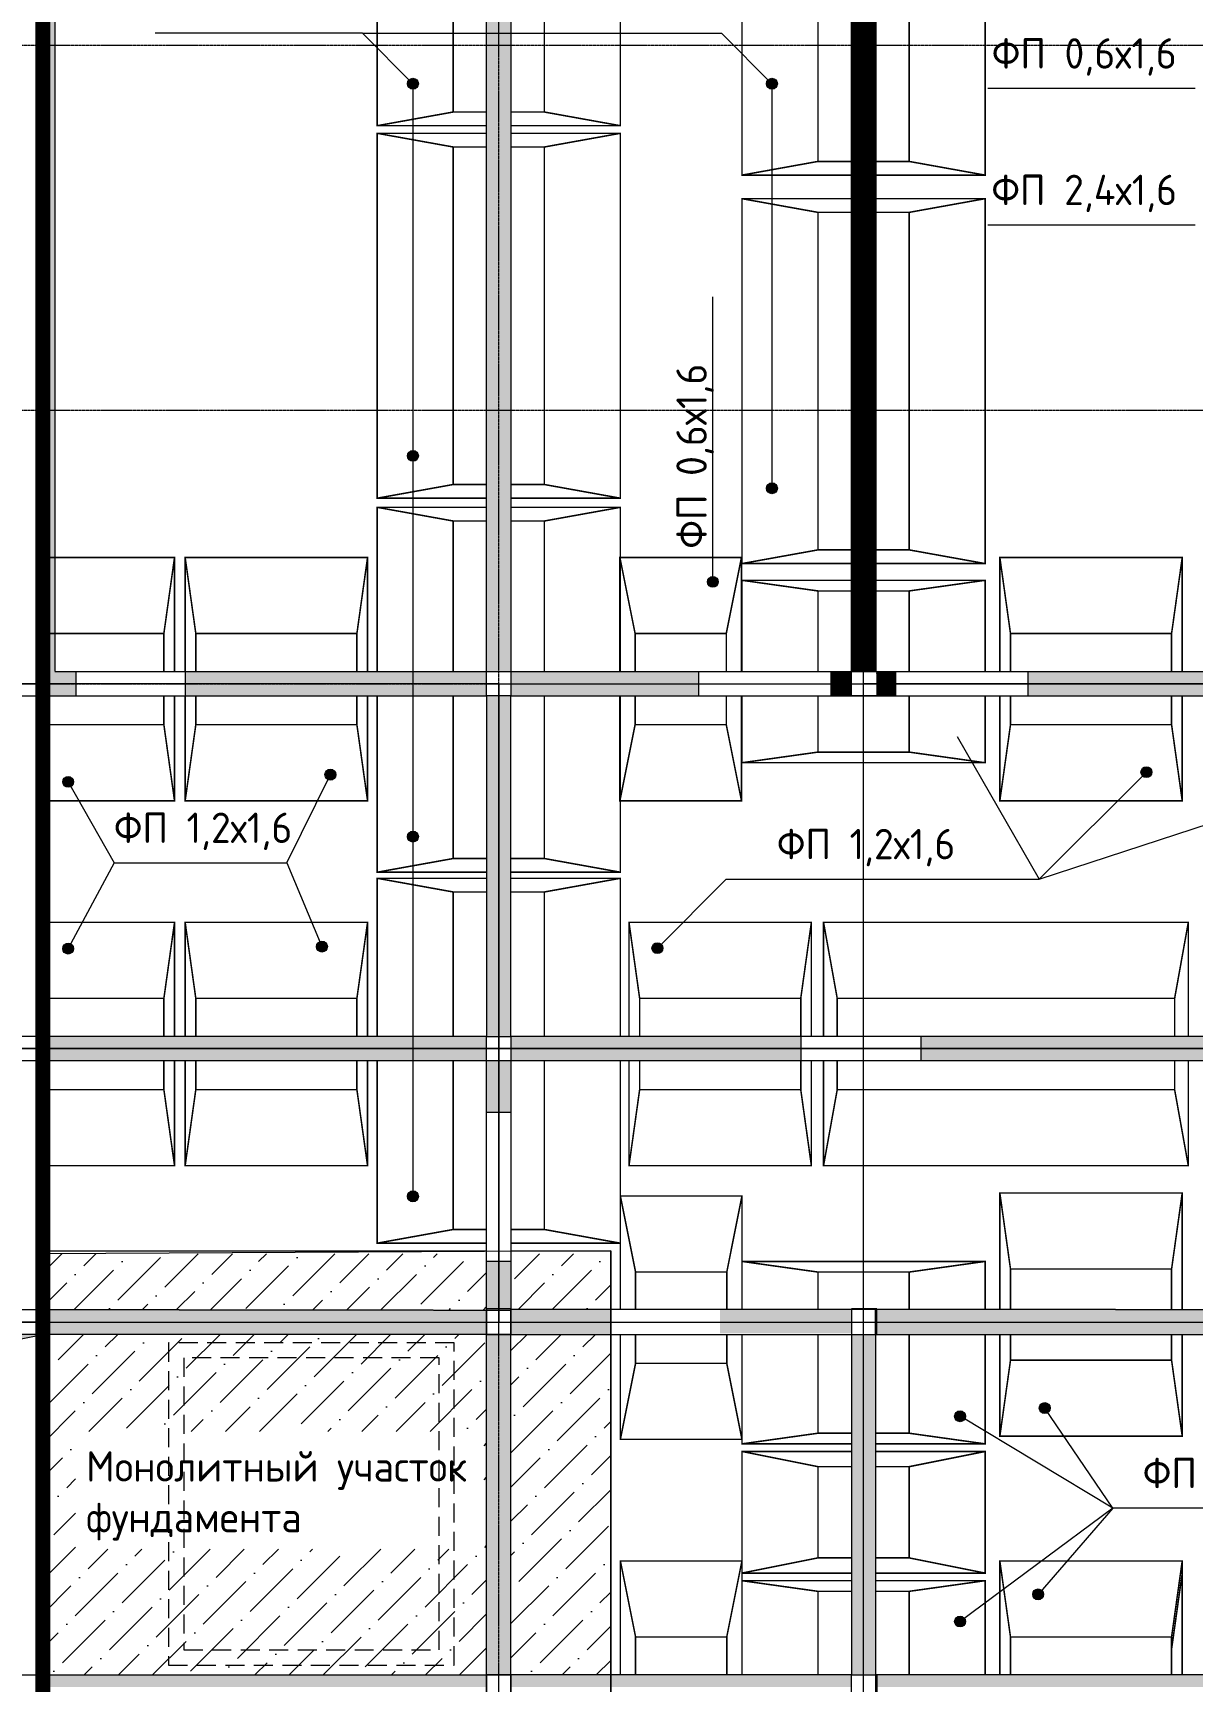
# Model space of a CAD drawing. Header units: millimetres. Extents: x -10163 to 1081624, y -5450 to 417560.
# Drawn here: x 306678 to 314305, y 18710 to 29550 of the extents above; entities that cross this region are included whole.
import ezdxf

# ---------------------------------------------------------------- set-up
doc = ezdxf.new("R2010")
doc.units = ezdxf.units.MM
doc.linetypes.add('HIDDEN', pattern=[0.375, 0.25, -0.125])
doc.linetypes.add('Штрих-пунктир', pattern=[24, 20, -1.5, 1, -1.5])
for name, color, linetype in [('Выноски', 130, 'Continuous'), ('Кровля', 92, 'Continuous'), ('Лестница', 7, 'Continuous'), ('Оси 2', 253, 'Continuous'), ('Панели', 210, 'Continuous'), ('Перегородки', 150, 'Continuous'), ('Перекрытия', 100, 'Continuous'), ('Стены1', 120, 'Continuous'), ('Стыки', 100, 'Continuous'), ('Фундаменты', 40, 'Continuous')]:
    doc.layers.add(name, color=color, linetype=linetype)
doc.styles.add('ГОСТ', font='GOST Common.ttf', dxfattribs={"height": 400})

msp = doc.modelspace()

# ---------------------------------------------------------------- hatches: boundary and pattern name
at = {"layer": 'Выноски', "lineweight": 9}
h = msp.add_hatch(color=256, dxfattribs=at)
h.dxf.hatch_style = 1
h.paths.add_polyline_path([(309142.729, 29216.08, 1), (309214.218, 29216.08, 1)])
h = msp.add_hatch(color=256, dxfattribs=at)
h.dxf.hatch_style = 1
h.paths.add_polyline_path([(311504.78, 29216.08, 1), (311576.269, 29216.08, 1)])
h = msp.add_hatch(color=256, dxfattribs=at)
h.dxf.hatch_style = 1
h.paths.add_polyline_path([(309142.729, 26768.382, 1), (309214.218, 26768.382, 1)])
h = msp.add_hatch(color=256, dxfattribs=at)
h.dxf.hatch_style = 1
h.paths.add_polyline_path([(311504.78, 26555.244, 1), (311576.269, 26555.244, 1)])
h = msp.add_hatch(color=256, dxfattribs=at)
h.dxf.hatch_style = 1
h.paths.add_polyline_path([(311116.051, 25939.735, 1), (311187.541, 25939.735, 1)])
h = msp.add_hatch(color=256, dxfattribs=at)
h.dxf.hatch_style = 1
h.paths.add_polyline_path([(313968.548, 24687.973, -1), (314040.037, 24687.973, -1)])
h = msp.add_hatch(color=256, dxfattribs=at)
h.dxf.hatch_style = 1
h.paths.add_polyline_path([(306873.994, 24624.166, -1), (306945.483, 24624.166, -1)])
h = msp.add_hatch(color=256, dxfattribs=at)
h.dxf.hatch_style = 1
h.paths.add_polyline_path([(308599.46, 24671.55, -1), (308670.95, 24671.55, -1)])
h = msp.add_hatch(color=256, dxfattribs=at)
h.dxf.hatch_style = 1
h.paths.add_polyline_path([(309142.729, 24263.977, 1), (309214.218, 24263.977, 1)])
h = msp.add_hatch(color=256, dxfattribs=at)
h.dxf.hatch_style = 1
h.paths.add_polyline_path([(306873.994, 23527.23, -1), (306945.483, 23527.23, -1)])
h = msp.add_hatch(color=256, dxfattribs=at)
h.dxf.hatch_style = 1
h.paths.add_polyline_path([(308543.941, 23540.468, -1), (308615.431, 23540.468, -1)])
h = msp.add_hatch(color=256, dxfattribs=at)
h.dxf.hatch_style = 1
h.paths.add_polyline_path([(310750.82, 23530.327, -1), (310822.309, 23530.327, -1)])
h = msp.add_hatch(color=256, dxfattribs=at)
h.dxf.hatch_style = 1
h.paths.add_polyline_path([(309142.729, 21898.071, 1), (309214.218, 21898.071, 1)])
h = msp.add_hatch(color=256, dxfattribs=at)
h.dxf.hatch_style = 1
h.paths.add_polyline_path([(313299.23, 20505.603, -1), (313370.719, 20505.603, -1)])
h = msp.add_hatch(color=256, dxfattribs=at)
h.dxf.hatch_style = 1
h.paths.add_polyline_path([(312742.644, 20451.597, -1), (312814.134, 20451.597, -1)])
h = msp.add_hatch(color=256, dxfattribs=at)
h.dxf.hatch_style = 1
h.paths.add_polyline_path([(313255.999, 19279.674, -1), (313327.488, 19279.674, -1)])
h = msp.add_hatch(color=256, dxfattribs=at)
h.dxf.hatch_style = 1
h.paths.add_polyline_path([(312742.644, 19101.454, -1), (312814.134, 19101.454, -1)])
at = {"layer": 'Перегородки', "lineweight": 9}
h = msp.add_hatch(color=256, dxfattribs=at)
h.dxf.hatch_style = 1
h.paths.add_polyline_path([(309836.62, 32284.951), (309743.24, 32284.951), (309743.24, 31270), (309836.62, 31270)])
h.paths.add_polyline_path([(309743.24, 32284.951), (309649.859, 32284.951), (309649.859, 31270), (309743.24, 31270)])
h.paths.add_polyline_path([(309836.62, 31270), (309743.24, 31270), (309743.24, 30289.892), (309836.62, 30289.892)])
h.paths.add_polyline_path([(309743.24, 31270), (309649.859, 31270), (309649.859, 30289.892), (309743.24, 30289.892)])
h.paths.add_polyline_path([(309823.24, 29470), (309743.24, 29470), (309743.24, 27070), (309823.24, 27070)])
h.paths.add_polyline_path([(309743.24, 29470), (309663.24, 29470), (309663.24, 27070), (309743.24, 27070)])
h.paths.add_polyline_path([(309743.24, 29991.563), (309663.24, 29991.563), (309663.24, 29470), (309743.24, 29470)])
h.paths.add_polyline_path([(309823.139, 29991.539), (309743.139, 29991.539), (309743.24, 29470), (309823.24, 29470)])
h.paths.add_polyline_path([(306960, 25270), (306743.24, 25270), (306743.24, 25190), (306960, 25190)])
h.paths.add_polyline_path([(306960, 25350), (306823.24, 25350), (306823.24, 25600), (306743.24, 25600), (306743.24, 25270), (306960, 25270)])
h.paths.add_polyline_path([(306823.24, 26100), (306743.24, 26100), (306743.24, 25600), (306823.24, 25600)])
h.paths.add_polyline_path([(306823.24, 27070), (306743.24, 27070), (306743.24, 26100), (306823.24, 26100)])
h.paths.add_polyline_path([(306823.24, 29470), (306743.24, 29470), (306743.24, 27070), (306823.24, 27070)])
h.paths.add_polyline_path([(306823.24, 30325.049), (306743.24, 30325.049), (306743.24, 29470), (306823.24, 29470)])
h.paths.add_polyline_path([(309663.24, 25190), (309663.24, 25270), (307679.729, 25270), (307679.729, 25190)])
h.paths.add_polyline_path([(311060, 25350), (309823.24, 25350), (309823.24, 25270), (311060, 25270)])
h.paths.add_polyline_path([(309743.24, 25350), (309823.24, 25350), (309823.24, 27070), (309743.24, 27070)])
h.paths.add_polyline_path([(309663.24, 25350), (309743.24, 25350), (309743.24, 27070), (309663.24, 27070)])
h.paths.add_polyline_path([(309663.24, 25270), (309663.24, 25350), (307679.729, 25350), (307679.729, 25270)])
h.paths.add_polyline_path([(309823.24, 25270), (309823.24, 25190), (311060, 25190), (311060, 25270)])
h.paths.add_polyline_path([(309823.24, 22950), (309823.24, 22870), (311730, 22870), (311730, 22950)])
h.paths.add_polyline_path([(309743.24, 22950), (309823.24, 22950), (309823.24, 25190), (309743.24, 25190)])
h.paths.add_polyline_path([(309663.24, 22950), (309743.24, 22950), (309743.24, 25190), (309663.24, 25190)])
h.paths.add_polyline_path([(309663.24, 22870), (309663.24, 22950), (306743.24, 22950), (306743.24, 22870)])
h = msp.add_hatch(color=256, dxfattribs=at)
h.dxf.hatch_style = 1
h.paths.add_polyline_path([(307687.518, 21151.712), (306968.042, 21151.712), (306968.042, 21070), (307687.518, 21070)])
h.paths.add_polyline_path([(307687.518, 21070), (306968.042, 21070), (306968.042, 20991.806), (307687.518, 20991.806)])
h.paths.add_polyline_path([(309663.24, 21070), (307688.382, 21070), (307688.382, 20990), (309663.24, 20990)])
h.paths.add_polyline_path([(312063.24, 21155.728), (311199.729, 21156.167), (311199.729, 21070), (312063.24, 21070)])
h.paths.add_polyline_path([(312063.24, 21070), (311199.729, 21070), (311199.729, 20996.533), (312063.24, 20996.533)])
h.paths.add_polyline_path([(309663.24, 21150), (307688.382, 21152.588), (307688.382, 21070), (309663.24, 21070)])
h.paths.add_polyline_path([(306968.653, 21153.531), (306743.24, 21153.826), (306743.24, 21070), (306968.653, 21070)])
h.paths.add_polyline_path([(306968.653, 21070), (306743.24, 21070), (306743.24, 20993.531), (306968.653, 20993.531)])
h.paths.add_polyline_path([(315223.24, 30325.049), (315143.24, 30325.073), (315143.24, 29470), (315223.24, 29470)])
h.paths.add_polyline_path([(315143.24, 30325.073), (315063.24, 30325.097), (315063.24, 29470), (315143.24, 29470)])
h.paths.add_polyline_path([(318143.24, 31190), (318063.24, 31190), (318063.24, 31020), (318143.24, 31020)])
h.paths.add_polyline_path([(318223.24, 31190), (318143.24, 31190), (318143.24, 31020), (318223.24, 31020)])
h.paths.add_polyline_path([(318143.24, 30300), (318063.24, 30300), (318063.24, 29470), (318143.24, 29470)])
h.paths.add_polyline_path([(318223.24, 30300), (318143.24, 30300), (318143.24, 29470), (318223.24, 29470)])
h.paths.add_polyline_path([(318143.24, 23580), (318063.24, 23580), (318063.24, 22950), (318143.24, 22950)])
h.paths.add_polyline_path([(318223.24, 23580), (318143.24, 23580), (318143.24, 22950), (318223.24, 22950)])
h.paths.add_polyline_path([(316700, 22870), (316440, 22870), (316440, 22790), (316700, 22790)])
h.paths.add_polyline_path([(316700, 22950), (316440, 22950), (316440, 22870), (316700, 22870)])
h.paths.add_polyline_path([(313226.479, 25190), (315063.24, 25190), (315063.24, 25270), (313226.479, 25270)])
h.paths.add_polyline_path([(315063.24, 25270), (315063.24, 25350), (313226.479, 25350), (313226.479, 25270)])
h.paths.add_polyline_path([(315223.24, 25350), (315223.24, 26990), (315143.24, 26990), (315143.24, 25350)])
h.paths.add_polyline_path([(315223.24, 27070), (315223.24, 26990), (315510, 26990), (315510, 27070)])
h.paths.add_polyline_path([(315223.24, 27150), (315223.24, 27070), (315510, 27070), (315510, 27150)])
h.paths.add_polyline_path([(315143.24, 27150), (315223.24, 27150), (315223.24, 29470), (315143.24, 29470)])
h.paths.add_polyline_path([(315063.24, 27150), (315143.24, 27150), (315143.24, 29470), (315063.24, 29470)])
h.paths.add_polyline_path([(315143.24, 26990), (315063.24, 26990), (315063.24, 25350), (315143.24, 25350)])
h.paths.add_polyline_path([(318223.24, 24420), (318223.24, 26990), (318143.24, 26990), (318143.24, 24420)])
h.paths.add_polyline_path([(318223.24, 27070), (318223.24, 26990), (320400, 26990), (320400, 27070)])
h.paths.add_polyline_path([(318063.24, 27150), (318143.24, 27150), (318143.24, 29470), (318063.24, 29470)])
h.paths.add_polyline_path([(318063.24, 27070), (318063.24, 27150), (316230, 27150), (316230, 27070)])
h.paths.add_polyline_path([(318063.24, 26990), (318063.24, 27070), (316230, 27070), (316230, 26990)])
h.paths.add_polyline_path([(318143.24, 26990), (318063.24, 26990), (318063.24, 24420), (318143.24, 24420)])
h.paths.add_polyline_path([(318223.24, 27150), (318223.24, 27070), (320400, 27070), (320400, 27150)])
h.paths.add_polyline_path([(318143.24, 27150), (318223.24, 27150), (318223.24, 29470), (318143.24, 29470)])
h.paths.add_polyline_path([(309823.24, 22450), (309823.24, 22790), (309743.24, 22790), (309743.24, 22450)])
h.paths.add_polyline_path([(309823.24, 22870), (309823.24, 22790), (311730, 22790), (311730, 22870)])
h.paths.add_polyline_path([(309663.24, 22790), (309663.24, 22870), (306743.24, 22870), (306743.24, 22790)])
h.paths.add_polyline_path([(309743.24, 22790), (309663.24, 22790), (309663.24, 22450), (309743.24, 22450)])
h.paths.add_polyline_path([(315223.24, 22790), (315143.24, 22790), (315143.24, 22480.041), (315223.24, 22480)])
h.paths.add_polyline_path([(315223.24, 22870), (315223.24, 22790), (315570, 22790), (315570, 22870)])
h.paths.add_polyline_path([(315223.24, 22950), (315223.24, 22870), (315570, 22870), (315570, 22950)])
h.paths.add_polyline_path([(315063.24, 22870), (315063.24, 22950), (312520, 22950), (312520, 22870)])
h.paths.add_polyline_path([(312520, 22790), (315063.24, 22790), (315063.24, 22870), (312520, 22870)])
h.paths.add_polyline_path([(315143.24, 22790), (315063.24, 22790), (315063.082, 22480.081), (315143.24, 22480.041)])
h.paths.add_polyline_path([(315223.098, 21070), (315223.098, 20990), (316700, 20990), (316700, 21070)])
h.paths.add_polyline_path([(315143.24, 21156.841), (315223.098, 21156.841), (315223.098, 21070), (316700, 21070), (316700, 21157.368), (315223.24, 21157.368), (315223.24, 21500), (315143.24, 21500.041)])
h.paths.add_polyline_path([(315143.24, 22950), (315223.24, 22950), (315223.24, 25190), (315143.24, 25190)])
h.paths.add_polyline_path([(312222.822, 21155.647), (312222.822, 21070), (315063.24, 21070), (315063.24, 21156.841), (315143.24, 21156.841), (315143.24, 21500.041), (315062.584, 21500.082), (315062.408, 21154.203)])
h.paths.add_polyline_path([(312143.24, 21155.647), (312222.822, 21155.647), (312143.24, 21155.687)])
h.paths.add_polyline_path([(315063.24, 25190), (315063.24, 22950), (315143.24, 22950), (315143.24, 25190)])
h.paths.add_polyline_path([(309823.24, 21070), (309823.24, 20990), (310480, 20990), (310480, 21070)])
h.paths.add_polyline_path([(309743.24, 21150), (309823.24, 21150), (309823.24, 21070), (310480, 21070), (310480, 21156.533), (309823.24, 21156.867), (309823.24, 21470), (309743.24, 21470)])
h.paths.add_polyline_path([(309663.24, 21150), (309743.24, 21150), (309743.24, 21470), (309663.24, 21470)])
h.paths.add_polyline_path([(309823.24, 18750), (309823.24, 18670), (310480, 18670), (310480, 18750)])
h.paths.add_polyline_path([(309743.24, 18750), (309823.24, 18750), (309823.24, 20990), (309743.24, 20990)])
h.paths.add_polyline_path([(309663.24, 20990), (309663.24, 18750), (309743.24, 18750), (309743.24, 20990)])
h.paths.add_polyline_path([(309663.24, 18670), (309663.24, 18750), (306743.24, 18750), (306743.24, 18670)])
h.paths.add_polyline_path([(315223.098, 18750), (315223.098, 18670), (316700, 18670), (316700, 18750)])
h.paths.add_polyline_path([(312063.24, 18750), (312143.24, 18750), (312143.24, 20990), (312063.24, 20990)])
h.paths.add_polyline_path([(312063.24, 18670), (312063.24, 18750), (310480, 18750), (310480, 18670)])
h.paths.add_polyline_path([(312143.24, 18750), (312222.822, 18750), (312222.822, 18670), (315063.24, 18670), (315063.24, 18750), (312223.24, 18750), (312223.24, 20990), (315063.24, 20990), (315063.24, 21070), (312222.822, 21070), (312222.822, 20990), (312143.24, 20990)])
h = msp.add_hatch(dxfattribs=at)
h.set_pattern_fill('ANSI31', color=256)
h.paths.add_polyline_path([(312223.24, 29470), (312143.24, 29470), (312143.24, 27070), (312223.24, 27070)])
h.paths.add_polyline_path([(312143.24, 29470), (312063.24, 29470), (312063.24, 27070), (312143.24, 27070)])
h.paths.add_polyline_path([(312143.138, 29990.837), (312063.138, 29990.837), (312063.24, 29470), (312143.24, 29470)])
h.paths.add_polyline_path([(312223.138, 29990.812), (312143.138, 29990.812), (312143.24, 29470), (312223.24, 29470)])
h.paths.add_polyline_path([(315143.24, 30325.073), (315063.24, 30325.097), (315063.24, 29670), (315143.24, 29670)])
h.paths.add_polyline_path([(315223.24, 30325.049), (315143.24, 30325.073), (315143.24, 29670), (315223.24, 29670)])
h.paths.add_polyline_path([(312230, 25350), (312230, 25270), (312356.479, 25270), (312356.479, 25350)])
h.paths.add_polyline_path([(312143.24, 25350), (312223.24, 25350), (312223.24, 27070), (312143.24, 27070)])
h.paths.add_polyline_path([(312063.24, 25350), (312143.24, 25350), (312143.24, 27070), (312063.24, 27070)])
h.paths.add_polyline_path([(312063.24, 25270), (312063.24, 25350), (311930, 25350), (311930, 25270)])
h.paths.add_polyline_path([(312063.24, 25190), (312063.24, 25270), (311930, 25270), (311930, 25190)])
h.paths.add_polyline_path([(312230, 25270), (312230, 25190), (312356.479, 25190), (312356.479, 25270)])
at = {"layer": 'Перекрытия', "lineweight": 9}
h = msp.add_hatch(color=256, dxfattribs=at)
h.dxf.hatch_style = 1
h.paths.add_polyline_path([(306743.24, 20990), (304423.24, 20990), (304423.24, 18750), (304810, 20600)])
at = {"layer": 'Стены1', "lineweight": 9}
h = msp.add_hatch(dxfattribs=at)
h.set_pattern_fill('ANSI31', color=256, scale=50)
h.paths.add_polyline_path([(318143.24, 31640), (318093.24, 31640), (315143.24, 31640), (315143.24, 31270), (318143.24, 31270)])
h.paths.add_polyline_path([(320543.24, 31270), (318143.24, 31270), (318143.24, 31190), (318393.24, 31190), (320193.24, 31190), (320463.24, 31190), (320463.24, 29470), (320543.24, 29470)])
h.paths.add_polyline_path([(320543.24, 31640), (320493.24, 31640), (318143.24, 31640), (318143.24, 31270), (320543.24, 31270)])
h.paths.add_polyline_path([(320913.24, 31270), (320543.24, 31270), (320543.24, 29470), (320913.24, 29470)])
h.paths.add_polyline_path([(320913.24, 31640), (320543.24, 31640), (320543.24, 31270), (320913.24, 31270)])
h.paths.add_polyline_path([(320913.24, 29470), (320543.24, 29470), (320543.24, 27070), (320913.24, 27070)])
h.paths.add_polyline_path([(320543.24, 29470), (320463.24, 29470), (320463.24, 27150), (320463.24, 27070), (320543.24, 27070)])
h.paths.add_polyline_path([(320913.24, 27070), (320543.24, 27070), (320543.24, 22500), (320913.24, 22500)])
h.paths.add_polyline_path([(320543.24, 22870), (318143.24, 22870), (318143.24, 22500), (320543.24, 22500)])
h.paths.add_polyline_path([(320543.24, 27070), (320463.24, 27070), (320463.24, 22950), (318143.24, 22950), (318143.24, 22870), (320543.24, 22870)])
h.paths.add_polyline_path([(318143.24, 22870), (317050, 22870), (317050, 22500), (318143.24, 22500)])
h.paths.add_polyline_path([(318143.24, 22950), (316700, 22950), (316700, 22870), (318143.24, 22870)])
h.paths.add_polyline_path([(318143.24, 16870), (316700, 16870), (316700, 16790), (318143.24, 16790)])
h.paths.add_polyline_path([(320543.24, 17240), (318143.24, 17240), (318143.24, 16870), (320543.24, 16870)])
h.paths.add_polyline_path([(320543.24, 16870), (318143.24, 16870), (318143.24, 16790), (320463.24, 16790), (320463.24, 12670), (320543.24, 12670)])
h.paths.add_polyline_path([(320913.24, 17240), (320543.24, 17240), (320543.24, 16870), (320913.24, 16870)])
h.paths.add_polyline_path([(320543.24, 12670), (320463.24, 12670), (320463.24, 8550), (320193.24, 8550), (318393.24, 8550), (318143.24, 8550), (318143.24, 8470), (320543.24, 8470)])
h.paths.add_polyline_path([(320913.24, 12670), (320543.24, 12670), (320543.24, 8470), (320913.24, 8470)])
h.paths.add_polyline_path([(320913.24, 8470), (320543.24, 8470), (320543.24, 8100), (320913.24, 8100)])
h.paths.add_polyline_path([(320543.24, 8470), (318143.24, 8470), (318143.24, 8100), (320493.24, 8100), (320543.24, 8100)])
h.paths.add_polyline_path([(318143.24, 8470), (315143.24, 8470), (315143.24, 8100), (318093.24, 8100), (318143.24, 8100)])
h.paths.add_polyline_path([(295538.24, 17030.658), (296918.24, 17030.658), (296918.24, 18192.021), (295538.24, 18192.021)], flags=9)
h.paths.add_polyline_path([(305008.24, 17030.658), (306388.24, 17030.658), (306388.24, 18192.021), (305008.24, 18192.021)], flags=9)
h.paths.add_polyline_path([(299445, 11227.424), (300825, 11227.424), (300825, 12388.788), (299445, 12388.788)], flags=9)
h.paths.add_polyline_path([(304790, 11227.424), (306260, 11227.424), (306260, 12388.788), (304790, 12388.788)], flags=9)
h.paths.add_polyline_path([(304910, 15057.424), (306380, 15057.424), (306380, 16218.788), (304910, 16218.788)], flags=9)
h.paths.add_polyline_path([(300993.24, 15017.424), (302463.24, 15017.424), (302463.24, 16178.788), (300993.24, 16178.788)], flags=9)
h.paths.add_polyline_path([(296505, 14007.424), (297945, 14007.424), (297945, 15168.788), (296505, 15168.788)], flags=9)
h.paths.add_polyline_path([(301008.24, 17030.658), (302388.24, 17030.658), (302388.24, 18192.021), (301008.24, 18192.021)], flags=9)
h.paths.add_polyline_path([(302178.24, 11206.567), (303618.24, 11206.567), (303618.24, 12367.93), (302178.24, 12367.93)], flags=9)
h.paths.add_polyline_path([(297020, 9804.091), (298490, 9804.091), (298490, 10965.455), (297020, 10965.455)], flags=9)
h.paths.add_polyline_path([(294395, 9804.091), (295835, 9804.091), (295835, 10965.455), (294395, 10965.455)], flags=9)
h.paths.add_polyline_path([(292340, 14007.424), (293810, 14007.424), (293810, 15168.788), (292340, 15168.788)], flags=9)
h.paths.add_polyline_path([(291325, 9804.091), (292765, 9804.091), (292765, 10965.455), (291325, 10965.455)], flags=9)
h.paths.add_polyline_path([(302480, 19504.091), (303950, 19504.091), (303950, 20665.455), (302480, 20665.455)], flags=9)
h.paths.add_polyline_path([(295538.24, 21637.524), (296918.24, 21637.524), (296918.24, 22798.888), (295538.24, 22798.888)], flags=9)
h.paths.add_polyline_path([(305008.24, 21637.524), (306388.24, 21637.524), (306388.24, 22798.888), (305008.24, 22798.888)], flags=9)
h.paths.add_polyline_path([(304910, 23610.758), (306380, 23610.758), (306380, 24772.121), (304910, 24772.121)], flags=9)
h.paths.add_polyline_path([(300993.24, 23650.758), (302463.24, 23650.758), (302463.24, 24812.121), (300993.24, 24812.121)], flags=9)
h.paths.add_polyline_path([(296505, 24660.758), (297945, 24660.758), (297945, 25822.121), (296505, 25822.121)], flags=9)
h.paths.add_polyline_path([(297719.12, 19578.409), (298544.12, 19578.409), (298544.12, 20129.545), (297719.12, 20129.545)], flags=9)
h.paths.add_polyline_path([(293845.74, 19615.076), (294670.74, 19615.076), (294670.74, 20166.212), (293845.74, 20166.212)], flags=9)
h.paths.add_polyline_path([(301008.24, 21637.524), (302388.24, 21637.524), (302388.24, 22798.888), (301008.24, 22798.888)], flags=9)
h.paths.add_polyline_path([(292340, 24660.758), (293810, 24660.758), (293810, 25822.121), (292340, 25822.121)], flags=9)
h.paths.add_polyline_path([(306958.333, 19577.727), (309646.818, 19577.727), (309646.818, 20351.97), (306958.333, 20351.97)], flags=9)
h.paths.add_polyline_path([(315143.24, 31190), (318143.24, 31190), (318143.24, 31270), (315143.24, 31270)])
h.paths.add_polyline_path([(314813.24, 31270), (314813.24, 31190), (315143.24, 31190), (315143.24, 31270)])
h.paths.add_polyline_path([(314813.24, 31640), (314813.24, 31270), (315143.24, 31270), (315143.24, 31640)])
h.paths.add_polyline_path([(317050, 17240), (317050, 16870), (318143.24, 16870), (318143.24, 17240)])
h.paths.add_polyline_path([(315143.24, 8550), (314773.24, 8550), (314773.24, 8470), (315143.24, 8470)])
h.paths.add_polyline_path([(318143.24, 8550), (315143.24, 8550), (315143.24, 8470), (318143.24, 8470)])
h.paths.add_polyline_path([(320913.24, 16870), (320543.24, 16870), (320543.24, 12670), (320913.24, 12670)])
h.paths.add_polyline_path([(314813.24, 8470), (314813.24, 8100), (315143.24, 8100), (315143.24, 8470)])
at = {"layer": 'Фундаменты', "lineweight": 9}
h = msp.add_hatch(dxfattribs=at)
h.set_pattern_fill('ANSI36', color=256, scale=50)
h.paths.add_polyline_path([(309663.24, 21520), (306743.24, 21520), (306743.24, 21153.826), (309663.24, 21150)])
h.paths.add_polyline_path([(310480, 21520), (309823.24, 21520), (309823.24, 21156.867), (310480, 21156.751)])
h.paths.add_polyline_path([(310480, 20990), (309823.24, 20990), (309823.24, 18750), (310480, 18750)])
h.paths.add_polyline_path([(310480, 18580.829), (309823.24, 18580.829), (309823.24, 18220), (310480, 18220)])
h.paths.add_polyline_path([(309663.24, 18580.829), (306743.24, 18585.94), (306743.24, 18220), (309663.24, 18220)])
h.paths.add_polyline_path([(309663.24, 20990), (306743.24, 20990), (306743.24, 18750), (309663.24, 18750)])
h.paths.add_polyline_path([(306958.333, 19577.727), (309646.818, 19577.727), (309646.818, 20351.97), (306958.333, 20351.97)], flags=16)

# ---------------------------------------------------------------- linework, layer by layer
at = {"layer": 'Выноски', "lineweight": 9}
for p, q in [((308846.278, 29548.275), (307483.109, 29548.275)), ((309178.474, 29216.08), (308846.278, 29548.275)), ((308846.278, 29548.275), (311208.329, 29548.275)), ((311540.524, 29216.08), (311208.329, 29548.275)), ((309178.474, 29216.08), (309178.474, 21898.071)), ((311540.524, 29216.08), (311540.524, 26555.244)), ((314324.239, 29183.913), (312961.07, 29183.913)), ((314324.239, 28286.177), (312961.07, 28286.177)), ((311151.796, 25939.735), (311151.796, 27815.175)), ((312758.41, 24922.277), (313299.689, 23983.37)), ((306909.738, 24624.166), (307212.96, 24090.637)), ((308349.064, 24090.637), (308635.205, 24671.55)), ((314004.292, 24687.973), (313299.689, 23983.37)), ((313299.689, 23983.37), (314656.435, 24427.739)), ((307212.96, 24090.637), (306909.738, 23527.23)), ((307212.96, 24090.637), (308349.064, 24090.637)), ((308349.064, 24090.637), (308579.686, 23540.468)), ((310786.565, 23530.327), (311239.607, 23983.37)), ((311239.607, 23983.37), (313299.689, 23983.37)), ((313783.484, 19846.733), (313334.975, 20505.603)), ((313783.484, 19846.733), (312778.389, 20451.597)), ((313783.484, 19846.733), (312778.389, 19101.454)), ((313783.484, 19846.733), (313291.743, 19279.674)), ((315318.147, 19846.733), (313783.484, 19846.733))]:
    msp.add_line(p, q, dxfattribs=at)
for centre in [(309178.474, 29216.08), (311540.524, 29216.08), (309178.474, 26768.382), (311540.524, 26555.244), (311151.796, 25939.735), (314004.292, 24687.973), (306909.738, 24624.166), (308635.205, 24671.55), (309178.474, 24263.977), (306909.738, 23527.23), (308579.686, 23540.468), (310786.565, 23530.327), (309178.474, 21898.071), (313334.975, 20505.603), (312778.389, 20451.597), (313291.743, 19279.674), (312778.389, 19101.454)]:
    msp.add_circle(centre, 35.745, dxfattribs=at)
at = {"layer": 'Кровля', "lineweight": 9, "const_width": 100}
msp.add_lwpolyline([(306743.24, 32284.951), (306743.24, 7455.049)], dxfattribs=at)
at = {"layer": 'Лестница', "linetype": 'HIDDEN', "lineweight": 9, "ltscale": 500}
for points in [[(307570, 18815.415), (309450, 18815.415), (309450, 20935.415), (307570, 20935.415)], [(307670, 18915.415), (309350, 18915.415), (309350, 20835.415), (307670, 20835.415)]]:
    msp.add_lwpolyline(points, close=True, dxfattribs=at)
at = {"layer": 'Оси 2', "linetype": 'Штрих-пунктир', "lineweight": 9}
for p, q in [((306743.24, 5368.318), (306743.24, 34020)), ((306743.24, 5368.318), (306743.24, 33970)), ((309743.24, 5368.318), (309743.24, 34020)), ((309743.24, 5368.318), (309743.24, 33970)), ((287370, 29470), (323790, 29470)), ((287370, 29470), (323790, 29470)), ((287370, 27070), (323790, 27070)), ((287370, 27070), (323790, 27070)), ((287370, 25270), (315223.24, 25270)), ((287370, 25270), (315223.24, 25270)), ((287370, 22870), (323790, 22870)), ((287370, 22870), (323790, 22870)), ((287370, 21070), (323790, 21070)), ((287370, 21070), (323790, 21070))]:
    msp.add_line(p, q, dxfattribs=at)
at = {"layer": 'Оси 2', "linetype": 'Continuous', "lineweight": 9}
for q in [(312143.24, 34020), (312143.24, 33970)]:
    msp.add_line((312143.24, 5368.318), q, dxfattribs=at)
at = {"layer": 'Панели', "linetype": 'Continuous', "lineweight": 9}
for p, q in [((309743.24, 25270), (312143.24, 25270)), ((312143.24, 25270), (315143.24, 25270)), ((315143.24, 25270), (312143.24, 25270))]:
    msp.add_line(p, q, dxfattribs=at)
for points in [[(306743.24, 25270), (306743.24, 32284.951), (304343.24, 32284.951), (304343.24, 25270)], [(306743.24, 25270), (306743.24, 32284.951), (304343.24, 32284.951), (304343.24, 25270)], [(304343.24, 25270), (304343.24, 22870), (309743.24, 22870), (309743.24, 25270)], [(304343.24, 22870), (304343.24, 21070), (309743.24, 21070), (309743.24, 22870)], [(309743.24, 22870), (309743.24, 21070), (315143.24, 21070), (315143.24, 22870)]]:
    msp.add_lwpolyline(points, close=True, dxfattribs=at)
msp.add_lwpolyline([(309743.24, 25270), (309743.24, 22870), (315143.24, 22870), (315143.24, 25270)], dxfattribs=at)
at = {"layer": 'Перегородки', "lineweight": 9}
for p, q in [((306960, 25350), (306960, 25190)), ((307679.729, 25350), (307679.729, 25190)), ((311060, 25190), (311060, 25350)), ((311930, 25190), (311930, 25350)), ((312356.479, 25190), (312356.479, 25350)), ((313226.479, 25190), (313226.479, 25350)), ((311730, 22950), (311730, 22790)), ((312520, 22950), (312520, 22790)), ((309823.24, 22450), (309663.24, 22450)), ((309823.24, 21470), (309663.24, 21470))]:
    msp.add_line(p, q, dxfattribs=at)
at = {"layer": 'Перегородки', "linetype": 'HIDDEN', "lineweight": 9, "ltscale": 10}
for points in [[(306823.24, 29989.892), (306823.24, 25350), (309663.24, 25350), (309663.24, 29989.892)], [(309823.24, 29989.892), (309823.24, 25350), (312063.24, 25350), (312063.24, 29989.892)], [(312223.24, 29989.892), (312223.24, 25350), (315063.24, 25350), (315063.24, 29989.892)], [(309663.24, 25190), (309663.24, 22950), (304423.24, 22950), (304423.24, 25190)], [(315063.24, 25190), (315063.24, 22950), (309823.24, 22950), (309823.24, 25190)]]:
    msp.add_lwpolyline(points, close=True, dxfattribs=at)
for points in [[(309663.24, 22790), (304423.24, 22790), (304423.24, 21156.867), (309663.24, 21150), (309663.24, 22790)], [(315062.409, 21156.841), (315063.24, 22790), (309823.24, 22790), (309823.24, 21156.867), (315062.408, 21154.203)], [(304423.24, 18750), (309663.24, 18750), (309663.24, 20990), (304423.24, 20990), (304423.24, 18750)], [(312063.24, 20990), (312063.24, 18750), (309823.24, 18750), (309823.24, 20990), (312063.24, 20990)], [(316700, 18750), (312223.24, 18750), (312223.24, 20990), (316700, 20990)]]:
    msp.add_lwpolyline(points, dxfattribs=at)
at = {"layer": 'Перекрытия', "lineweight": 9}
msp.add_line((304810, 20600), (306743.24, 20990), dxfattribs=at)
at = {"layer": 'Перекрытия', "lineweight": 9, "const_width": 10}
for points in [[(304343.216, 29992.822), (306743.216, 29992.822), (306743.24, 25270), (304343.24, 25270)], [(304343.24, 25270), (306743.24, 25270), (306743.24, 22870), (304343.24, 22870)], [(304343.24, 22870), (306743.24, 22870), (306743.24, 21070), (304343.24, 21070)]]:
    msp.add_lwpolyline(points, close=True, dxfattribs=at)
at = {"layer": 'Стыки', "lineweight": 9}
for points in [[(309663.24, 25350), (309823.24, 25350), (309823.24, 25190), (309663.24, 25190)], [(312063.24, 25350), (312230, 25350), (312230, 25190), (312063.24, 25190)], [(309823.24, 22790), (309663.24, 22790), (309663.24, 22950), (309823.24, 22950)], [(309663.24, 20990), (309823.24, 20990), (309823.24, 21159.171), (309663.24, 21159.171)], [(309663.24, 21150), (309823.24, 21150), (309823.24, 20990), (309663.24, 20990)], [(312063.24, 20990), (312230.444, 20990), (312230.444, 21159.171), (312063.24, 21159.171)], [(312063.24, 20990), (312222.822, 20990), (312222.822, 21155.647), (312063.24, 21155.647)], [(309663.24, 18750), (309823.24, 18750), (309823.24, 18580.829), (309663.24, 18580.829)], [(309663.24, 18590), (309823.24, 18590), (309823.24, 18750), (309663.24, 18750)], [(312063.24, 18750), (312230.444, 18750), (312230.444, 18580.829), (312063.24, 18580.829)], [(312063.24, 18750), (312222.822, 18750), (312222.822, 18584.353), (312063.24, 18584.353)]]:
    msp.add_lwpolyline(points, close=True, dxfattribs=at)
at = {"layer": 'Фундаменты', "lineweight": 9, "const_width": 10}
for points in [[(308943.139, 29991.793), (308943.24, 28940), (309663.24, 28940)], [(309443.139, 29991.793), (309443.24, 29030)], [(309823.24, 28940), (310543.24, 28940), (310543.139, 29991.793)], [(310043.139, 29991.793), (310043.24, 29030)], [(311343.24, 29989.892), (311343.24, 28615), (312063.24, 28615)], [(311843.24, 29989.892), (311843.24, 28705)], [(312223.24, 28615), (312943.24, 28615), (312943.24, 29989.892)], [(312443.24, 29989.892), (312443.24, 28705)], [(308943.24, 28940), (309443.24, 29030), (309663.24, 29030)], [(309823.24, 29030), (310043.24, 29030), (310543.24, 28940)], [(309663.24, 28890), (308943.24, 28890), (308943.24, 26490), (309663.24, 26490)], [(308943.24, 28890), (309443.24, 28800), (309663.24, 28800)], [(309823.24, 28800), (310043.24, 28800), (310543.24, 28890)], [(309823.24, 26490), (310543.24, 26490), (310543.24, 28890), (309823.24, 28890)], [(309443.24, 28800), (309443.24, 26580)], [(310043.24, 28800), (310043.24, 26580)], [(311343.24, 28615), (311843.24, 28705), (312063.24, 28705)], [(312223.24, 28705), (312443.24, 28705), (312943.24, 28615)], [(311343.24, 28460), (311843.24, 28370), (312063.24, 28370)], [(312063.24, 28460), (311343.24, 28460), (311343.24, 26060), (312063.24, 26060)], [(312223.24, 26060), (312943.24, 26060), (312943.24, 28460), (312223.24, 28460)], [(312223.24, 28370), (312443.24, 28370), (312943.24, 28460)], [(311843.24, 28370), (311843.24, 26150)], [(312443.24, 28370), (312443.24, 26150)], [(308943.24, 26490), (309443.24, 26580), (309663.24, 26580)], [(309823.24, 26580), (310043.24, 26580), (310543.24, 26490)], [(309663.24, 26430), (308943.24, 26430), (308943.24, 25350)], [(308943.24, 26430), (309443.24, 26340), (309663.24, 26340)], [(309443.24, 26340), (309443.24, 25350)], [(309823.24, 26340), (310043.24, 26340), (310543.24, 26430)], [(310543.24, 25350), (310543.24, 26430), (309823.24, 26430)], [(310043.24, 26340), (310043.24, 25350)], [(311343.24, 26060), (311843.24, 26150), (312063.24, 26150)], [(312223.24, 26150), (312443.24, 26150), (312943.24, 26060)], [(307609.729, 25350), (307609.729, 26100), (306743.24, 26100)], [(307609.729, 26100), (307539.729, 25600), (307539.729, 25350)], [(308879.729, 25350), (308879.729, 26100), (307679.729, 26100), (307679.729, 25350)], [(307679.729, 26100), (307749.729, 25600), (307749.729, 25350)], [(308879.729, 26100), (308809.729, 25600), (308809.729, 25350)], [(311340, 25350), (311340, 26100), (310540, 26100), (310540, 25350)], [(310540, 26100), (310640, 25600), (310640, 25350)], [(311340, 26100), (311240, 25600), (311240, 25350)], [(314240, 25350), (314240, 26100), (313040, 26100), (313040, 25350)], [(313040, 26100), (313110, 25600), (313110, 25350)], [(314240, 26100), (314170, 25600), (314170, 25350)], [(311343.24, 25950), (311843.24, 25880), (312063.24, 25880)], [(312063.24, 25950), (311343.24, 25950), (311343.24, 25350)], [(312943.24, 25350), (312943.24, 25950), (312223.24, 25950)], [(312223.24, 25880), (312443.24, 25880), (312943.24, 25950)], [(311843.24, 25880), (311843.24, 25350)], [(312443.24, 25880), (312443.24, 25350)], [(307539.729, 25600), (306743.24, 25600)], [(308809.729, 25600), (307749.729, 25600)], [(310640, 25350), (310640, 25600), (311240, 25600), (311240, 25350)], [(314170, 25600), (313110, 25600)], [(306743.24, 24500), (307609.729, 24500), (307609.729, 25190)], [(307539.729, 25190), (307539.729, 25000), (307609.729, 24500)], [(307749.729, 25190), (307749.729, 25000), (307679.729, 24500)], [(307679.729, 25190), (307679.729, 24500), (308879.729, 24500), (308879.729, 25190)], [(308809.729, 25190), (308809.729, 25000), (308879.729, 24500)], [(308943.24, 25190), (308943.24, 24030), (309663.24, 24030)], [(309443.24, 25190), (309443.24, 24120)], [(309823.24, 24030), (310543.24, 24030), (310543.24, 25190)], [(310043.24, 25190), (310043.24, 24120)], [(310640, 25190), (310640, 25000), (310540, 24500)], [(310540, 25190), (310540, 24500), (311340, 24500), (311340, 25190)], [(311240, 25190), (311240, 25000), (310640, 25000), (310640, 25190)], [(311240, 25190), (311240, 25000), (311340, 24500)], [(311343.24, 25190), (311343.24, 24750), (312943.24, 24750), (312943.24, 25190)], [(311843.24, 25190), (311843.24, 24820)], [(312443.24, 25190), (312443.24, 24820)], [(313110, 25190), (313110, 25000), (313040, 24500)], [(313040, 25190), (313040, 24500), (314240, 24500), (314240, 25190)], [(314170, 25190), (314170, 25000), (314240, 24500)], [(307539.729, 25000), (306743.24, 25000)], [(308809.729, 25000), (307749.729, 25000)], [(314170, 25000), (313110, 25000)], [(311343.24, 24750), (311843.24, 24820), (312443.24, 24820), (312943.24, 24750)], [(308943.24, 24030), (309443.24, 24120), (309663.24, 24120)], [(309823.24, 24120), (310043.24, 24120), (310543.24, 24030)], [(309663.24, 23990), (308943.24, 23990), (308943.24, 22950)], [(308943.24, 23990), (309443.24, 23900), (309663.24, 23900)], [(309823.24, 23900), (310043.24, 23900), (310543.24, 23990)], [(310543.24, 22950), (310543.24, 23990), (309823.24, 23990)], [(309443.24, 23900), (309443.24, 22950)], [(310043.24, 23900), (310043.24, 22950)], [(307609.729, 22950), (307609.729, 23700), (306743.24, 23700)], [(307609.729, 23700), (307539.729, 23200), (307539.729, 22950)], [(308879.729, 22950), (308879.729, 23700), (307679.729, 23700), (307679.729, 22950)], [(307679.729, 23700), (307749.729, 23200), (307749.729, 22950)], [(308879.729, 23700), (308809.729, 23200), (308809.729, 22950)], [(311800, 22950), (311800, 23700), (310600, 23700), (310600, 22950)], [(310600, 23700), (310670, 23200), (310670, 22950)], [(311800, 23700), (311730, 23200), (311730, 22950)], [(314280, 22950), (314280, 23700), (311880, 23700), (311880, 22950)], [(311880, 23700), (311970, 23200), (311970, 22950)], [(314280, 23700), (314190, 23200), (314190, 22950)], [(307539.729, 23200), (306743.24, 23200)], [(308809.729, 23200), (307749.729, 23200)], [(311730, 23200), (310670, 23200)], [(314190, 23200), (311970, 23200)], [(306743.24, 22100), (307609.729, 22100), (307609.729, 22790)], [(307539.729, 22790), (307539.729, 22600), (307609.729, 22100)], [(307749.729, 22790), (307749.729, 22600), (307679.729, 22100)], [(307679.729, 22790), (307679.729, 22100), (308879.729, 22100), (308879.729, 22790)], [(308809.729, 22790), (308809.729, 22600), (308879.729, 22100)], [(308943.24, 22790), (308943.24, 21590), (309663.24, 21590)], [(309443.24, 22790), (309443.24, 21680)], [(309823.24, 21590), (310543.24, 21590), (310543.24, 22790)], [(310043.24, 22790), (310043.24, 21680)], [(310670, 22790), (310670, 22600), (310600, 22100)], [(310600, 22790), (310600, 22100), (311800, 22100), (311800, 22790)], [(311730, 22790), (311730, 22600), (311800, 22100)], [(311970, 22790), (311970, 22600), (311880, 22100)], [(311880, 22790), (311880, 22100), (314280, 22100), (314280, 22790)], [(314190, 22790), (314190, 22600), (314280, 22100)], [(307539.729, 22600), (306743.24, 22600)], [(308809.729, 22600), (307749.729, 22600)], [(311730, 22600), (310670, 22600)], [(314190, 22600), (311970, 22600)], [(311343.24, 21156.094), (311343.24, 21900), (310543.24, 21900), (310543.24, 21156.501)], [(310543.24, 21900), (310643.24, 21400), (310643.24, 21156.45)], [(311343.24, 21900), (311243.24, 21400), (311243.24, 21156.145)], [(314240, 21154.621), (314240, 21920), (313040, 21920), (313040, 21155.231)], [(313040, 21920), (313110, 21420), (313110, 21155.196)], [(314240, 21920), (314170, 21420), (314170, 21154.657)], [(308943.24, 21590), (309443.24, 21680), (309663.24, 21680)], [(309823.24, 21680), (310043.24, 21680), (310543.24, 21590)], [(312943.24, 21155.28), (312943.24, 21470), (311343.24, 21470), (311343.24, 21156.094)], [(311343.24, 21470), (311843.24, 21400), (312443.24, 21400), (312943.24, 21470)], [(310643.24, 21156.45), (310643.24, 21400), (311243.24, 21400), (311243.24, 21156.145)], [(311843.24, 21400), (311843.24, 21155.84)], [(312443.24, 21400), (312443.24, 21155.535)], [(314170, 21420), (313110, 21420)], [(310643.24, 20990), (310643.24, 20800), (310543.24, 20300)], [(310543.24, 20990), (310543.24, 20300), (311343.24, 20300), (311343.24, 20990)], [(311243.24, 20990), (311243.24, 20800), (310643.24, 20800), (310643.24, 20990)], [(311243.24, 20990), (311243.24, 20800), (311343.24, 20300)], [(311343.24, 20990), (311343.24, 20270), (312063.24, 20270)], [(311843.24, 20990), (311843.24, 20340)], [(312223.24, 20270), (312943.24, 20270), (312943.24, 20990)], [(312443.24, 20990), (312443.24, 20340)], [(313110, 20990), (313110, 20820), (313040, 20320)], [(313040, 20990), (313040, 20320), (314240, 20320), (314240, 20990)], [(314170, 20990), (314170, 20820), (314240, 20320)], [(314170, 20820), (313110, 20820)], [(311343.24, 20270), (311843.24, 20340), (312063.24, 20340)], [(312223.24, 20340), (312443.24, 20340), (312943.24, 20270)], [(312063.24, 20220), (311343.24, 20220), (311343.24, 19420), (312063.24, 19420)], [(311343.24, 20220), (311843.24, 20120), (312063.24, 20120)], [(312223.24, 20120), (312443.24, 20120), (312943.24, 20220)], [(312223.24, 19420), (312943.24, 19420), (312943.24, 20220), (312223.24, 20220)], [(312063.24, 19520), (311843.24, 19520), (311843.24, 20120), (312063.24, 20120)], [(312223.24, 20120), (312443.24, 20120), (312443.24, 19520), (312223.24, 19520)], [(311343.24, 19420), (311843.24, 19520), (312063.24, 19520)], [(312223.24, 19520), (312443.24, 19520), (312943.24, 19420)], [(311343.24, 18750), (311343.24, 19500), (310543.24, 19500), (310543.24, 18750)], [(310543.24, 19500), (310643.24, 19000), (310643.24, 18750)], [(311343.24, 19500), (311243.24, 19000), (311243.24, 18750)], [(314240, 18750), (314240, 19500), (313040, 19500), (313040, 18750)], [(313040, 19500), (313110, 19000), (313110, 18750)], [(314240, 19500), (314170, 19000), (314170, 18750)], [(314170, 18750), (314170, 18920), (314240, 19420)], [(312063.24, 19370), (311343.24, 19370), (311343.24, 18750)], [(311343.24, 19370), (311843.24, 19300), (312063.24, 19300)], [(311843.24, 19300), (311843.24, 18750)], [(312223.24, 19300), (312443.24, 19300), (312943.24, 19370)], [(312943.24, 18750), (312943.24, 19370), (312223.24, 19370)], [(312443.24, 19300), (312443.24, 18750)], [(310643.24, 18750), (310643.24, 19000), (311243.24, 19000), (311243.24, 18750)], [(314170, 19000), (313110, 19000)]]:
    msp.add_lwpolyline(points, dxfattribs=at)
at = {"layer": 'Фундаменты', "lineweight": 9}
for points in [[(309823.24, 21540), (310480, 21540), (310480, 18220), (306743.24, 18220), (306743.24, 21540), (309663.24, 21540)], [(309823.24, 18200), (310480, 18220), (310480, 21540), (306743.24, 21520), (306743.24, 18200), (309663.24, 18200)]]:
    msp.add_lwpolyline(points, dxfattribs=at)

# ---------------------------------------------------------------- texts
at = {"layer": 'Выноски', "lineweight": 9, "char_height": 200, "attachment_point": 1, "style": 'ГОСТ'}
for s, insert in [('\\pxqc;ФП 0,6х1,6', (312485.579, 29515.489)), ('\\pxqc;ФП 2,4х1,6', (312485.579, 28617.754)), ('\\pxqc;ФП 1,2х1,6', (306687.654, 24422.213)), ('\\pxqc;ФП 1,2х1,6', (311049.882, 24314.946)), ('\\pxqc;ФП 1,2х1,6', (313457.458, 20178.309))]:
    msp.add_mtext_dynamic_manual_height_columns(s, width=2219.66414, gutter_width=2000, heights=[0], dxfattribs=dict(at, insert=insert))
at = {"layer": 'Выноски', "lineweight": 9, "insert": (310911.796, 25656.804), "char_height": 200, "attachment_point": 1, "rotation": 90, "style": 'ГОСТ'}
msp.add_mtext_dynamic_manual_height_columns('\\pxqc;ФП 0,6х1,6', width=2219.66414, gutter_width=2000, heights=[0], dxfattribs=at)
at = {"layer": 'Фундаменты', "lineweight": 9, "insert": (307028.333, 20221.667), "char_height": 200, "attachment_point": 1, "style": 'ГОСТ'}
msp.add_mtext_dynamic_manual_height_columns('Монолитный участок фундамента', width=2560, gutter_width=2500, heights=[0], dxfattribs=at)

doc.saveas('drawing.dxf')
